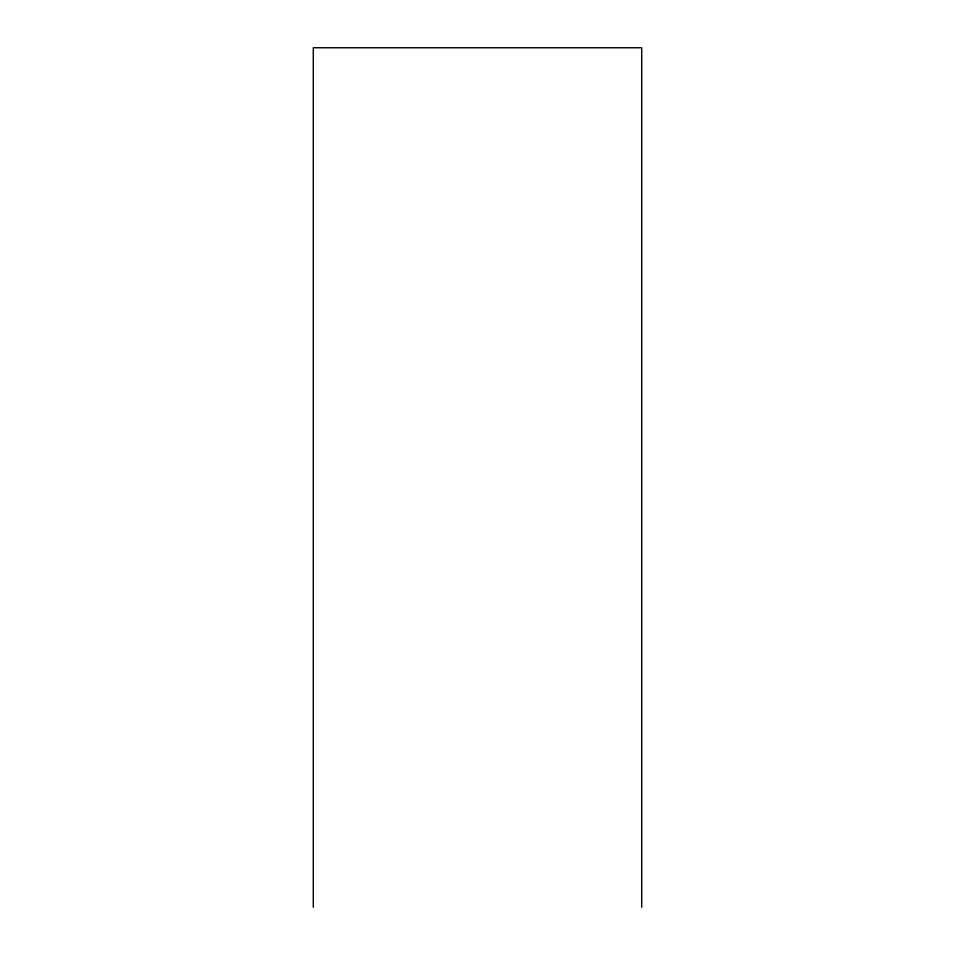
<?xml version="1.0" encoding="UTF-8"?>
<svg xmlns="http://www.w3.org/2000/svg" width="955" height="955" viewBox="0 0 955 955"><rect width="100%" height="100%" fill="white"/><g stroke="black" fill="none" stroke-linecap="round" stroke-linejoin="round"><path stroke-width="1.43" d="M641.712 907.25L641.712 47.75L313.288 47.75L313.288 907.25"/></g></svg>
